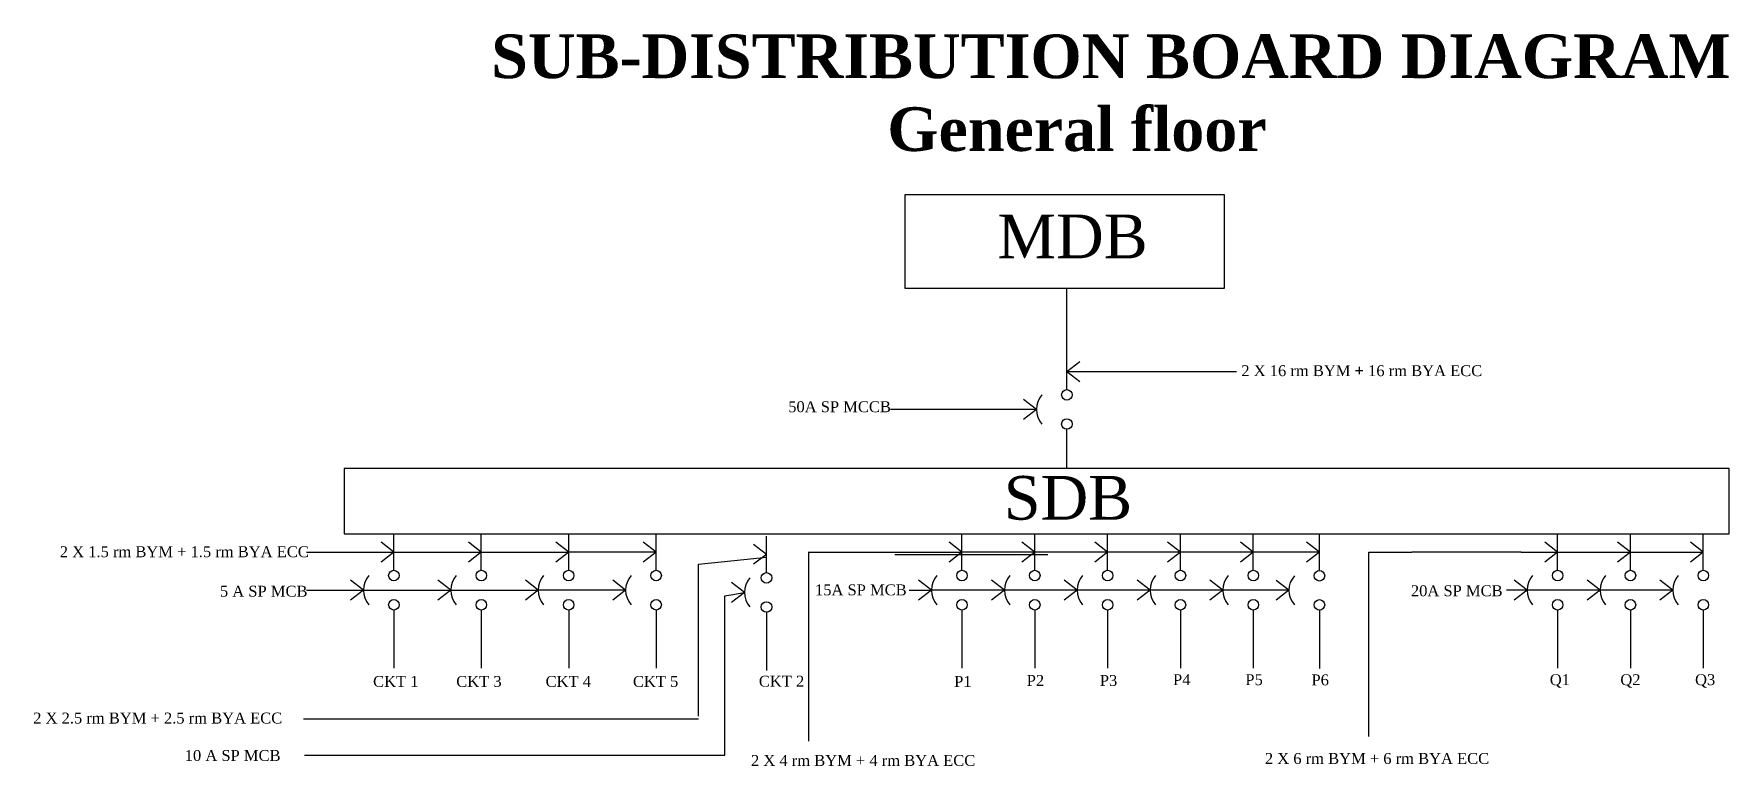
# Model space of a CAD drawing. Header units: inches. Extents: x -10 to 223, y 13 to 113.
import ezdxf

# ---------------------------------------------------------------- set-up
doc = ezdxf.new("R2010")
doc.units = ezdxf.units.IN
doc.header["$MEASUREMENT"] = 0

msp = doc.modelspace()

# ---------------------------------------------------------------- linework, layer by layer
for p, q in [((131.89, 64.33), (131.89, 78.2)), ((131.89, 66.83), (133.66, 68.2)), ((131.89, 66.83), (155.19, 66.83)), ((131.89, 66.83), (133.66, 65.47)), ((127.71, 61.61), (125.94, 62.97)), ((127.71, 61.61), (107.67, 61.61)), ((127.71, 61.61), (125.94, 60.24)), ((131.89, 53.52), (131.89, 58.88)), ((32.63, 53.52), (32.63, 44.53)), ((222.81, 53.52), (32.63, 53.52)), ((222.81, 44.53), (222.81, 53.52)), ((32.63, 44.53), (201.75, 44.53)), ((39.48, 39.53), (39.48, 44.53)), ((51.48, 39.53), (51.48, 44.53)), ((63.48, 39.53), (63.48, 44.53)), ((75.48, 39.53), (75.48, 44.53)), ((117.48, 39.53), (117.48, 44.53)), ((127.48, 39.53), (127.48, 44.53)), ((137.48, 39.53), (137.48, 44.53)), ((147.48, 39.53), (147.48, 44.53)), ((157.48, 39.53), (157.48, 44.53)), ((166.56, 39.5), (166.56, 44.5)), ((199.27, 39.53), (199.27, 44.53)), ((201.75, 44.53), (222.81, 44.53)), ((209.27, 39.53), (209.27, 44.53)), ((219.27, 39.53), (219.27, 44.53)), ((27.48, 42.03), (63.48, 42.03)), ((39.48, 42.03), (37.71, 43.39)), ((39.48, 42.03), (37.71, 40.66)), ((51.48, 42.03), (49.71, 43.39)), ((51.48, 42.03), (49.71, 40.66)), ((63.48, 42.03), (61.71, 43.39)), ((63.48, 42.03), (61.71, 40.66)), ((69.13, 42.03), (63.48, 42.03)), ((75.48, 42.03), (69.13, 42.03)), ((75.48, 42.03), (73.71, 43.39)), ((75.48, 42.03), (73.71, 40.66)), ((90.64, 41.71), (88.87, 43.08)), ((90.64, 39.21), (90.64, 44.21)), ((96.44, 16.06), (96.44, 42.06)), ((96.44, 42.03), (117.48, 42.03)), ((117.48, 42.03), (115.71, 43.39)), ((117.48, 42.03), (115.71, 40.66)), ((166.53, 42.03), (117.48, 42.03)), ((127.48, 42.03), (125.71, 43.39)), ((127.48, 42.03), (125.71, 40.66)), ((137.48, 42.03), (135.71, 43.39)), ((137.48, 42.03), (135.71, 40.66)), ((147.48, 42.03), (145.71, 43.39)), ((147.48, 42.03), (145.71, 40.66)), ((157.48, 42.03), (155.71, 43.39)), ((157.48, 42.03), (155.71, 40.66)), ((166.56, 42), (164.79, 43.37)), ((166.56, 42), (164.79, 40.63)), ((173.35, 42.03), (179.27, 42.03)), ((173.35, 16.69), (173.35, 42.03)), ((187.27, 42.03), (179.27, 42.03)), ((194.27, 42.03), (187.27, 42.03)), ((194.27, 42.03), (219.27, 42.03)), ((199.27, 42.03), (197.5, 43.39)), ((199.27, 42.03), (197.5, 40.66)), ((209.27, 42.03), (207.5, 43.39)), ((209.27, 42.03), (207.5, 40.66)), ((219.27, 42.03), (217.5, 43.39)), ((219.27, 42.03), (217.5, 40.66)), ((81.32, 40.35), (90.64, 41.34)), ((81.32, 19.49), (81.32, 40.35)), ((90.64, 41.71), (88.87, 40.35)), ((108.24, 41.71), (129.27, 41.71)), ((35.3, 36.8), (33.53, 38.17)), ((47.3, 36.8), (45.53, 38.17)), ((59.3, 36.8), (57.53, 38.17)), ((71.3, 36.8), (69.53, 38.17)), ((87.61, 36.49), (85.84, 37.85)), ((113.3, 36.8), (111.53, 38.17)), ((123.3, 36.8), (121.53, 38.17)), ((133.3, 36.8), (131.53, 38.17)), ((143.3, 36.8), (141.53, 38.17)), ((153.3, 36.8), (151.53, 38.17)), ((162.38, 36.78), (160.61, 38.14)), ((195.09, 36.8), (193.32, 38.17)), ((205.09, 36.8), (203.32, 38.17)), ((215.09, 36.8), (213.32, 38.17)), ((27.48, 36.8), (59.3, 36.8)), ((35.3, 36.8), (33.53, 35.44)), ((47.3, 36.8), (45.53, 35.44)), ((59.3, 36.8), (57.53, 35.44)), ((71.3, 36.8), (59.3, 36.8)), ((71.3, 36.8), (69.53, 35.44)), ((84.94, 36), (87.61, 36.49)), ((84.94, 14.13), (84.94, 36)), ((87.61, 36.49), (85.84, 35.12)), ((110.22, 36.8), (113.3, 36.8)), ((113.3, 36.8), (111.53, 35.44)), ((162.35, 36.8), (113.3, 36.8)), ((123.3, 36.8), (121.53, 35.44)), ((133.3, 36.8), (131.53, 35.44)), ((143.3, 36.8), (141.53, 35.44)), ((153.3, 36.8), (151.53, 35.44)), ((162.38, 36.78), (160.61, 35.41)), ((194.27, 36.8), (192.27, 36.8)), ((195.09, 36.8), (193.32, 35.44)), ((215.09, 36.8), (194.27, 36.8)), ((205.09, 36.8), (203.32, 35.44)), ((215.09, 36.8), (213.32, 35.44)), ((39.48, 34.08), (39.48, 26.08)), ((51.48, 34.08), (51.48, 26.08)), ((63.48, 34.08), (63.48, 26.08)), ((75.48, 34.08), (75.48, 26.08)), ((90.64, 33.76), (90.64, 25.76)), ((117.48, 34.08), (117.48, 26.08)), ((127.48, 34.08), (127.48, 26.08)), ((137.48, 34.08), (137.48, 26.08)), ((147.48, 34.08), (147.48, 26.08)), ((157.48, 34.08), (157.48, 26.08)), ((166.56, 34.05), (166.56, 26.05)), ((199.27, 34.08), (199.27, 26.08)), ((209.27, 34.08), (209.27, 26.08)), ((219.27, 34.08), (219.27, 26.08)), ((27.07, 19.13), (81.32, 19.13)), ((27.21, 14.13), (84.94, 14.13))]:
    msp.add_line(p, q)
msp.add_lwpolyline([(109.69, 91.14), (153.5, 91.14), (153.5, 78.2), (109.69, 78.2)], close=True)
for centre in [(131.89, 63.61), (131.89, 59.61), (39.48, 38.8), (51.48, 38.8), (63.48, 38.8), (75.48, 38.8), (90.64, 38.49), (117.48, 38.8), (127.48, 38.8), (137.48, 38.8), (147.48, 38.8), (157.48, 38.8), (166.56, 38.78), (199.27, 38.8), (209.27, 38.8), (219.27, 38.8), (39.48, 34.8), (51.48, 34.8), (63.48, 34.8), (75.48, 34.8), (90.64, 34.49), (117.48, 34.8), (127.48, 34.8), (137.48, 34.8), (147.48, 34.8), (157.48, 34.8), (166.56, 34.78), (199.27, 34.8), (209.27, 34.8), (219.27, 34.8)]:
    msp.add_circle(centre, 0.724)
for centre in [(130.78, 61.61), (38.37, 36.8), (50.37, 36.8), (62.37, 36.8), (74.37, 36.8), (90.68, 36.49), (116.37, 36.8), (126.37, 36.8), (136.37, 36.8), (146.37, 36.8), (156.37, 36.8), (165.45, 36.78), (198.16, 36.8), (208.16, 36.8), (218.16, 36.8)]:
    msp.add_arc(centre, 3.07, 139.3352, 220.6648)

# ---------------------------------------------------------------- texts
for s, insert, char_height, width, attachment_point in [('{\\fTimes New Roman|b1|i0|c0|p18;\\C43;\\c3649492;SUB-DISTRIBUTION BOARD DIAGRAM\\P                        General floor}', (52.84, 113.11), 6, 211.1893, 1), ('{\\fTimes New Roman|b0|i0|c0|p18;\\C5; \\C43;\\c3649492;MDB}', (120.07, 85.37), 6, 41.7795, 4), ('{\\fTimes New Roman|b0|i0|c0|p18;2 X 16 rm BYM \\fTimes New Roman|b1|i0|c0|p18;+\\fTimes New Roman|b0|i0|c0|p18; 16 rm BYA ECC}', (155.84, 67.69), 1.5, 37.653, 1), ('\\pt0;{\\fTimes New Roman|b0|i0|c0|p18;50A SP MCCB}', (93.62, 62.74), 1.5, 18.7794, 1), ('{\\fTimes New Roman|b0|i0|c0|p18;\\C5; \\C43;\\c3649492;SDB}', (120.96, 49.44), 6, 41.7795, 4), ('{\\fTimes New Roman|b0|i0|c0|p18;2 X 1.5 rm BYM + 1.5 rm BYA ECC}', (-6.4, 42.83), 1.5, 33.6854, 1), ('\\pt0;{\\fTimes New Roman|b0|i0|c0|p18;5 A SP MCB}', (15.59, 37.41), 1.5, 18.7794, 1), ('\\pt0;{\\fTimes New Roman|b0|i0|c0|p18;15A SP MCB}', (97.3, 37.59), 1.5, 18.7794, 1), ('\\pt0;{\\fTimes New Roman|b0|i0|c0|p18;20A SP MCB}', (179.12, 37.47), 1.5, 18.7794, 1), ('\\pt0;{\\fTimes New Roman|b0|i0|c0|p18;CKT 1}', (36.62, 25.02), 1.5, 18.7794, 1), ('\\pt0;{\\fTimes New Roman|b0|i0|c0|p18;CKT 3}', (48.04, 25.02), 1.5, 18.7794, 1), ('\\pt0;{\\fTimes New Roman|b0|i0|c0|p18;CKT 4}', (60.31, 25.02), 1.5, 18.7794, 1), ('\\pt0;{\\fTimes New Roman|b0|i0|c0|p18;CKT 5}', (72.3, 25.02), 1.5, 18.7794, 1), ('\\pt0;{\\fTimes New Roman|b0|i0|c0|p18;CKT 2}', (89.59, 25.05), 1.5, 18.7794, 1), ('\\pt0;{\\fTimes New Roman|b0|i0|c0|p18;P1}', (116.41, 25.02), 1.5, 18.7794, 1), ('\\pt0;{\\fTimes New Roman|b0|i0|c0|p18;P2}', (126.37, 25.15), 1.5, 18.7794, 1), ('\\pt0;{\\fTimes New Roman|b0|i0|c0|p18;P3}', (136.41, 25.15), 1.5, 18.7794, 1), ('\\pt0;{\\fTimes New Roman|b0|i0|c0|p18;P4}', (146.46, 25.26), 1.5, 18.7794, 1), ('\\pt0;{\\fTimes New Roman|b0|i0|c0|p18;P5}', (156.39, 25.26), 1.5, 18.7794, 1), ('\\pt0;{\\fTimes New Roman|b0|i0|c0|p18;P6}', (165.47, 25.23), 1.5, 18.7794, 1), ('\\pt0;{\\fTimes New Roman|b0|i0|c0|p18;Q1}', (198.19, 25.26), 1.5, 18.7794, 1), ('\\pt0;{\\fTimes New Roman|b0|i0|c0|p18;Q2}', (207.88, 25.26), 1.5, 18.7794, 1), ('\\pt0;{\\fTimes New Roman|b0|i0|c0|p18;Q3}', (218.14, 25.26), 1.5, 18.7794, 1), ('{\\fTimes New Roman|b0|i0|c0|p18;2 X 2.5 rm BYM + 2.5 rm BYA ECC}', (-10.05, 19.99), 1.5, 33.6854, 1), ('\\pt0;{\\fTimes New Roman|b0|i0|c0|p18;10 A SP MCB}', (10.76, 14.85), 1.5, 18.7794, 1), ('{\\fTimes New Roman|b0|i0|c0|p18;2 X 4 rm BYM + 4 rm BYA ECC}', (88.51, 14.17), 1.5, 33.3324, 1), ('{\\fTimes New Roman|b0|i0|c0|p18;2 X 6 rm BYM + 6 rm BYA ECC}', (159.07, 14.44), 1.5, 34.1639, 1)]:
    msp.add_mtext(s, dxfattribs=dict(insert=insert, char_height=char_height, width=width, attachment_point=attachment_point))

doc.saveas('drawing.dxf')
